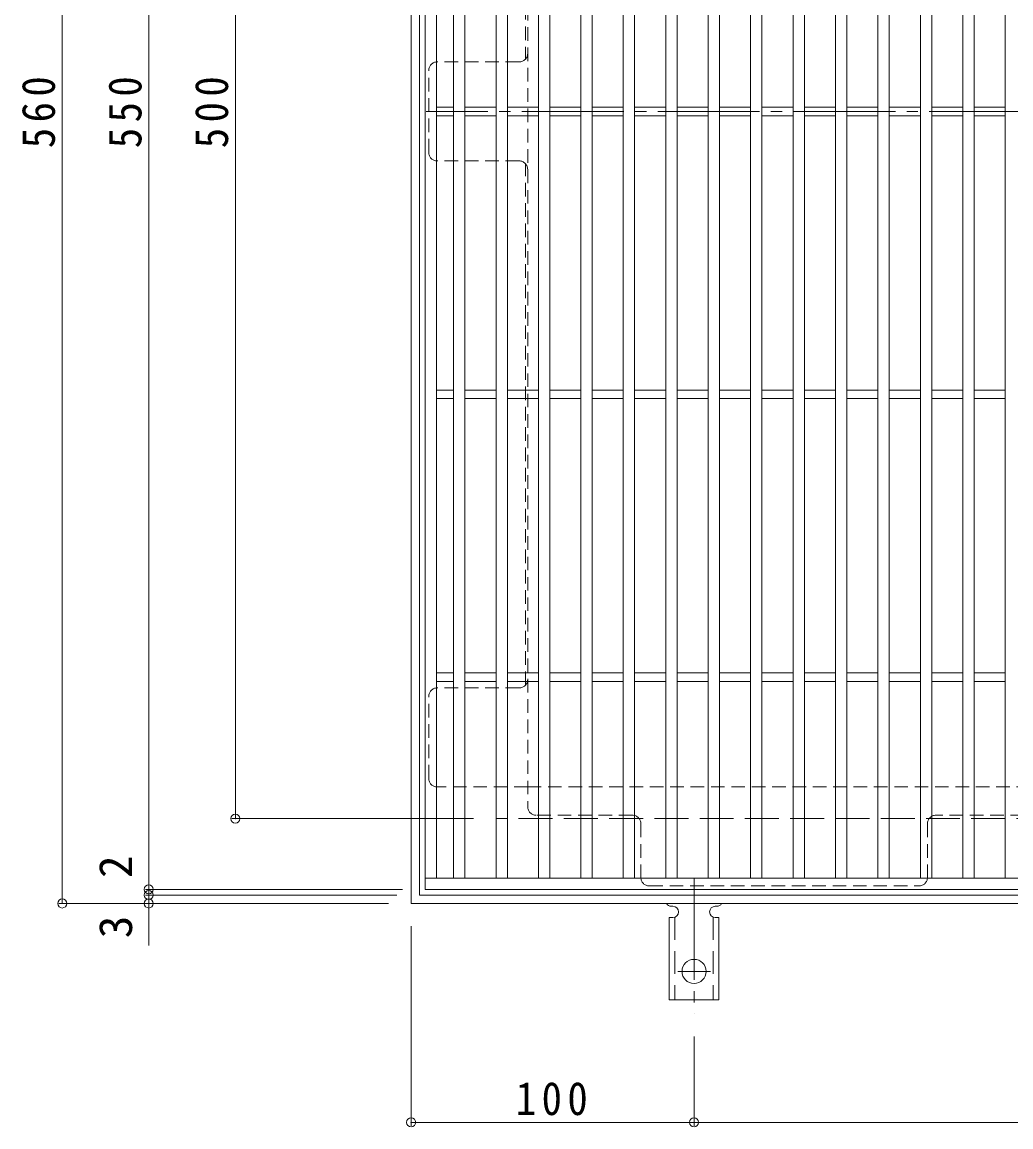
# Model space of a CAD drawing. Units: millimetres at full size, sheet at 1:4; details may follow other scales. Extents: x -915 to 1071, y -779 to 747.
# Drawn here: x -914.8 to -565.3, y -34.4 to 356.2 of the extents above; entities that cross this region are included whole.
import ezdxf
from ezdxf.enums import TextEntityAlignment as Align

# ---------------------------------------------------------------- set-up
doc = ezdxf.new("R2010")
doc.units = ezdxf.units.MM
doc.header["$LTSCALE"] = 4
doc.header["$PDMODE"] = 32
doc.header["$PDSIZE"] = 3.2
for name, pattern in [('CHAIN2', [12, 9, -1, 1, -1]), ('DASHED1', [1.8, 1.2, -0.6]), ('DASHED2', [3, 2, -1]), ('DASHED3', [4, 3, -1])]:
    doc.linetypes.add(name, pattern=pattern)
for name, color, linetype, lineweight in [('A-1_躯体', 3, 'Continuous', 9), ('A-2_仕上', 3, 'Continuous', 9), ('A-4_その他', 7, 'Continuous', 9), ('A-7_ハッチ', 2, 'Continuous', 9), ('A-A_ﾊｯﾁ-ﾜｸ', 3, 'Continuous', 9)]:
    doc.layers.add(name, color=color, linetype=linetype, lineweight=lineweight)
doc.styles.add('ＭＳ ゴシック', font='')
doc.styles.get('ＭＳ ゴシック').set_extended_font_data('MS Gothic')

msp = doc.modelspace()

# ---------------------------------------------------------------- linework, layer by layer
at = {"layer": 'A-1_躯体', "color": 2}
for p, q in [((-777.292, 44.615), (-777.292, 604.615)), ((-774.292, 47.615), (-774.292, 601.615)), ((-220.292, 47.615), (-774.292, 47.615)), ((-217.292, 44.615), (-777.292, 44.615))]:
    msp.add_line(p, q, dxfattribs=at)
at = {"layer": 'A-1_躯体', "color": 2, "linetype": 'DASHED3'}
for p, q in [((-747.292, 74.615), (-747.292, 574.615)), ((-247.292, 74.615), (-747.292, 74.615))]:
    msp.add_line(p, q, dxfattribs=at)
at = {"layer": 'A-2_仕上'}
for p, q in [((-772.292, 49.615), (-772.292, 599.615)), ((-768.292, 53.615), (-768.292, 595.615)), ((-762.291, 53.615), (-762.291, 595.615)), ((-758.291, 53.615), (-758.291, 595.615)), ((-747.291, 53.615), (-747.291, 595.615)), ((-743.291, 53.615), (-743.291, 595.615)), ((-732.291, 595.615), (-732.291, 53.615)), ((-728.291, 595.615), (-728.291, 53.615)), ((-717.291, 595.615), (-717.291, 53.615)), ((-713.291, 595.615), (-713.291, 53.615)), ((-702.291, 595.615), (-702.291, 53.615)), ((-698.291, 595.615), (-698.291, 53.615)), ((-687.291, 53.615), (-687.291, 595.615)), ((-683.291, 53.615), (-683.291, 595.615)), ((-672.291, 53.615), (-672.291, 595.615)), ((-668.291, 53.615), (-668.291, 595.615)), ((-657.291, 53.615), (-657.291, 595.615)), ((-653.291, 53.615), (-653.291, 595.615)), ((-642.291, 53.615), (-642.291, 595.615)), ((-638.292, 53.615), (-638.292, 595.615)), ((-627.291, 53.615), (-627.291, 595.615)), ((-623.291, 53.615), (-623.291, 595.615)), ((-612.291, 53.615), (-612.291, 595.615)), ((-608.291, 53.615), (-608.291, 595.615)), ((-597.291, 53.615), (-597.291, 595.615)), ((-593.291, 53.615), (-593.291, 595.615)), ((-582.291, 53.615), (-582.291, 595.615)), ((-578.291, 53.615), (-578.291, 595.615)), ((-567.291, 53.615), (-567.291, 595.615)), ((-768.292, 326.115), (-762.291, 326.115)), ((-758.291, 326.115), (-747.291, 326.115)), ((-743.291, 326.115), (-732.291, 326.115)), ((-728.291, 326.115), (-717.291, 326.115)), ((-713.291, 326.115), (-702.291, 326.115)), ((-698.291, 326.115), (-687.291, 326.115)), ((-683.291, 326.115), (-672.291, 326.115)), ((-668.291, 326.115), (-657.291, 326.115)), ((-653.291, 326.115), (-642.291, 326.115)), ((-638.291, 326.115), (-627.291, 326.115)), ((-623.291, 326.115), (-612.291, 326.115)), ((-608.291, 326.115), (-597.291, 326.115)), ((-593.291, 326.115), (-582.291, 326.115)), ((-578.291, 326.115), (-567.291, 326.115)), ((-768.292, 323.115), (-762.291, 323.115)), ((-758.291, 323.115), (-747.291, 323.115)), ((-743.291, 323.115), (-732.291, 323.115)), ((-728.291, 323.115), (-717.291, 323.115)), ((-713.291, 323.115), (-702.291, 323.115)), ((-698.291, 323.115), (-687.291, 323.115)), ((-683.291, 323.115), (-672.291, 323.115)), ((-668.291, 323.115), (-657.291, 323.115)), ((-653.291, 323.115), (-642.291, 323.115)), ((-638.291, 323.115), (-627.291, 323.115)), ((-623.291, 323.115), (-612.291, 323.115)), ((-608.291, 323.115), (-597.291, 323.115)), ((-593.291, 323.115), (-582.291, 323.115)), ((-578.291, 323.115), (-567.291, 323.115)), ((-768.292, 226.115), (-762.291, 226.115)), ((-768.292, 223.115), (-762.291, 223.115)), ((-758.291, 226.115), (-747.291, 226.115)), ((-758.291, 223.115), (-747.291, 223.115)), ((-743.291, 226.115), (-732.291, 226.115)), ((-743.291, 223.115), (-732.291, 223.115)), ((-728.291, 226.115), (-717.291, 226.115)), ((-728.291, 223.115), (-717.291, 223.115)), ((-713.291, 226.115), (-702.291, 226.115)), ((-713.291, 223.115), (-702.291, 223.115)), ((-698.291, 226.115), (-687.291, 226.115)), ((-698.291, 223.115), (-687.291, 223.115)), ((-683.291, 226.115), (-672.291, 226.115)), ((-683.291, 223.115), (-672.291, 223.115)), ((-668.291, 226.115), (-657.291, 226.115)), ((-668.291, 223.115), (-657.291, 223.115)), ((-653.291, 226.115), (-642.291, 226.115)), ((-653.291, 223.115), (-642.291, 223.115)), ((-638.291, 226.115), (-627.291, 226.115)), ((-638.291, 223.115), (-627.291, 223.115)), ((-623.291, 226.115), (-612.291, 226.115)), ((-623.291, 223.115), (-612.291, 223.115)), ((-608.291, 226.115), (-597.291, 226.115)), ((-608.291, 223.115), (-597.291, 223.115)), ((-593.291, 226.115), (-582.291, 226.115)), ((-593.291, 223.115), (-582.291, 223.115)), ((-578.291, 226.115), (-567.291, 226.115)), ((-578.291, 223.115), (-567.291, 223.115)), ((-768.292, 126.115), (-762.291, 126.115)), ((-758.291, 126.115), (-747.291, 126.115)), ((-743.291, 126.115), (-732.291, 126.115)), ((-728.291, 126.115), (-717.291, 126.115)), ((-713.291, 126.115), (-702.291, 126.115)), ((-698.291, 126.115), (-687.291, 126.115)), ((-683.291, 126.115), (-672.291, 126.115)), ((-668.291, 126.115), (-657.291, 126.115)), ((-653.291, 126.115), (-642.291, 126.115)), ((-638.291, 126.115), (-627.291, 126.115)), ((-623.291, 126.115), (-612.291, 126.115)), ((-608.291, 126.115), (-597.291, 126.115)), ((-593.291, 126.115), (-582.291, 126.115)), ((-578.291, 126.115), (-567.291, 126.115)), ((-768.292, 123.115), (-762.291, 123.115)), ((-758.291, 123.115), (-747.291, 123.115)), ((-743.291, 123.115), (-732.291, 123.115)), ((-728.291, 123.115), (-717.291, 123.115)), ((-713.291, 123.115), (-702.291, 123.115)), ((-698.291, 123.115), (-687.291, 123.115)), ((-683.291, 123.115), (-672.291, 123.115)), ((-668.291, 123.115), (-657.291, 123.115)), ((-653.291, 123.115), (-642.291, 123.115)), ((-638.291, 123.115), (-627.291, 123.115)), ((-623.291, 123.115), (-612.291, 123.115)), ((-608.291, 123.115), (-597.291, 123.115)), ((-593.291, 123.115), (-582.291, 123.115)), ((-578.291, 123.115), (-567.291, 123.115)), ((-395.292, 53.615), (-772.292, 53.615))]:
    msp.add_line(p, q, dxfattribs=at)
msp.add_lwpolyline([(-223.292, 599.615), (-223.292, 49.615), (-772.292, 49.615)], dxfattribs=at)
at = {"layer": 'A-4_その他'}
for p, q in [((-900.633, 44.615), (-900.633, 604.615)), ((-870.028, 49.615), (-870.028, 599.615)), ((-839.423, 574.615), (-839.423, 74.615)), ((-840.623, 74.615), (-755.292, 74.615)), ((-871.228, 49.615), (-780.292, 49.615)), ((-871.228, 47.615), (-782.292, 47.615)), ((-870.028, 47.615), (-870.028, 49.615)), ((-870.028, 29.74), (-870.028, 47.615)), ((-901.833, 44.615), (-785.292, 44.615)), ((-777.292, -33.962), (-777.292, 36.615)), ((-677.291, -33.962), (-677.291, -2.385)), ((-777.292, -32.762), (-677.291, -32.762)), ((-677.291, -32.762), (-317.292, -32.762))]:
    msp.add_line(p, q, dxfattribs=at)
for p in [(-839.423, 74.615), (-870.028, 49.615), (-870.028, 47.615), (-900.633, 44.615), (-870.028, 44.615), (-777.292, -32.762), (-677.291, -32.762)]:
    msp.add_point(p, dxfattribs=at)
at = {"layer": 'A-7_ハッチ', "linetype": 'DASHED1'}
for p, q in [((-736.092, 570.419), (-736.092, 78.812)), ((-736.892, 527.458), (-736.892, 343.076)), ((-739.092, 342.116), (-768.095, 342.116)), ((-771.095, 310.115), (-771.095, 339.116)), ((-739.092, 307.115), (-768.095, 307.115)), ((-736.892, 121.773), (-736.892, 306.154)), ((-771.095, 88.812), (-771.095, 117.813)), ((-739.092, 120.813), (-768.095, 120.813)), ((-736.092, 85.812), (-768.095, 85.812)), ((-736.092, 85.812), (-363.095, 85.812)), ((-699.091, 75.812), (-733.092, 75.812)), ((-531.792, 75.812), (-591.792, 75.812)), ((-696.091, 72.812), (-696.091, 53.812)), ((-594.792, 72.812), (-594.792, 53.812)), ((-693.091, 50.812), (-597.792, 50.812))]:
    msp.add_line(p, q, dxfattribs=at)
at = {"layer": 'A-7_ハッチ', "linetype": 'CHAIN2'}
msp.add_line((-222.135, 324.615), (-772.017, 324.615), dxfattribs=at)
at = {"layer": 'A-7_ハッチ', "linetype": 'DASHED1'}
for centre, start, end in [((-739.092, 345.116), 270, 0), ((-768.095, 339.116), 90, 180), ((-768.095, 310.115), 180, 270), ((-739.092, 304.115), 0, 90), ((-739.092, 123.813), 270, 0), ((-768.095, 117.813), 90, 180), ((-768.095, 88.812), 180, 270), ((-733.092, 78.812), 180, 270), ((-699.091, 72.812), 0, 90), ((-591.792, 72.812), 90, 180), ((-693.091, 53.812), 180, 270), ((-597.792, 53.812), 270, 0)]:
    msp.add_arc(centre, 3, start, end, dxfattribs=at)
at = {"layer": 'A-A_ﾊｯﾁ-ﾜｸ', "color": 7, "linetype": 'CHAIN2'}
for p, q in [((-677.291, 53.616), (-677.291, 5.615)), ((-671.515, 20.615), (-683.067, 20.615))]:
    msp.add_line(p, q, dxfattribs=at)
at = {"layer": 'A-A_ﾊｯﾁ-ﾜｸ'}
for p, q in [((-684.787, 43.615), (-685.3, 43.615)), ((-669.291, 43.615), (-669.791, 43.615)), ((-686.041, 39.615), (-684.791, 39.615)), ((-686.041, 39.615), (-686.041, 10.615)), ((-668.541, 39.615), (-669.791, 39.615)), ((-668.541, 39.615), (-668.541, 10.615)), ((-686.041, 10.615), (-668.541, 10.615))]:
    msp.add_line(p, q, dxfattribs=at)
at = {"layer": 'A-A_ﾊｯﾁ-ﾜｸ', "linetype": 'DASHED2'}
for p, q in [((-684.041, 39.761), (-684.041, 10.615)), ((-670.541, 39.761), (-670.541, 10.615))]:
    msp.add_line(p, q, dxfattribs=at)
at = {"layer": 'A-A_ﾊｯﾁ-ﾜｸ'}
msp.add_circle((-677.291, 20.615), 4.25, dxfattribs=at)
for centre, start, end in [((-685.291, 45.615), 209.99928, 269.75838), ((-684.791, 41.615), 270, 89.86671), ((-669.791, 41.615), 90, 270), ((-669.291, 45.615), 270.27597, 330.00049)]:
    msp.add_arc(centre, 2, start, end, dxfattribs=at)

# ---------------------------------------------------------------- texts
at = {"layer": 'A-4_その他', "color": 2, "style": 'ＭＳ ゴシック'}
for s, p in [('2', (-872.428, 53.619)), ('3', (-872.428, 32.33))]:
    msp.add_text(s, height=11.73, rotation=90, dxfattribs=at).set_placement(p, align=Align.BOTTOM_LEFT)
at = {"layer": 'A-4_その他', "color": 2, "char_height": 11.73, "attachment_point": 7, "rotation": 90, "style": 'ＭＳ ゴシック'}
for s, insert in [('\\T1.27;\\W0.9;560', (-903.033, 311.615)), ('\\T1.27;\\W0.9;550', (-872.428, 311.615)), ('\\T1.27;\\W0.9;500', (-841.823, 311.615))]:
    msp.add_mtext(s, dxfattribs=dict(at, insert=insert))
at = {"layer": 'A-4_その他', "color": 2, "insert": (-740.291, -30.362), "char_height": 11.73, "attachment_point": 7, "style": 'ＭＳ ゴシック'}
msp.add_mtext('\\T1.27;\\W0.9;100', dxfattribs=at)

doc.saveas('drawing.dxf')
